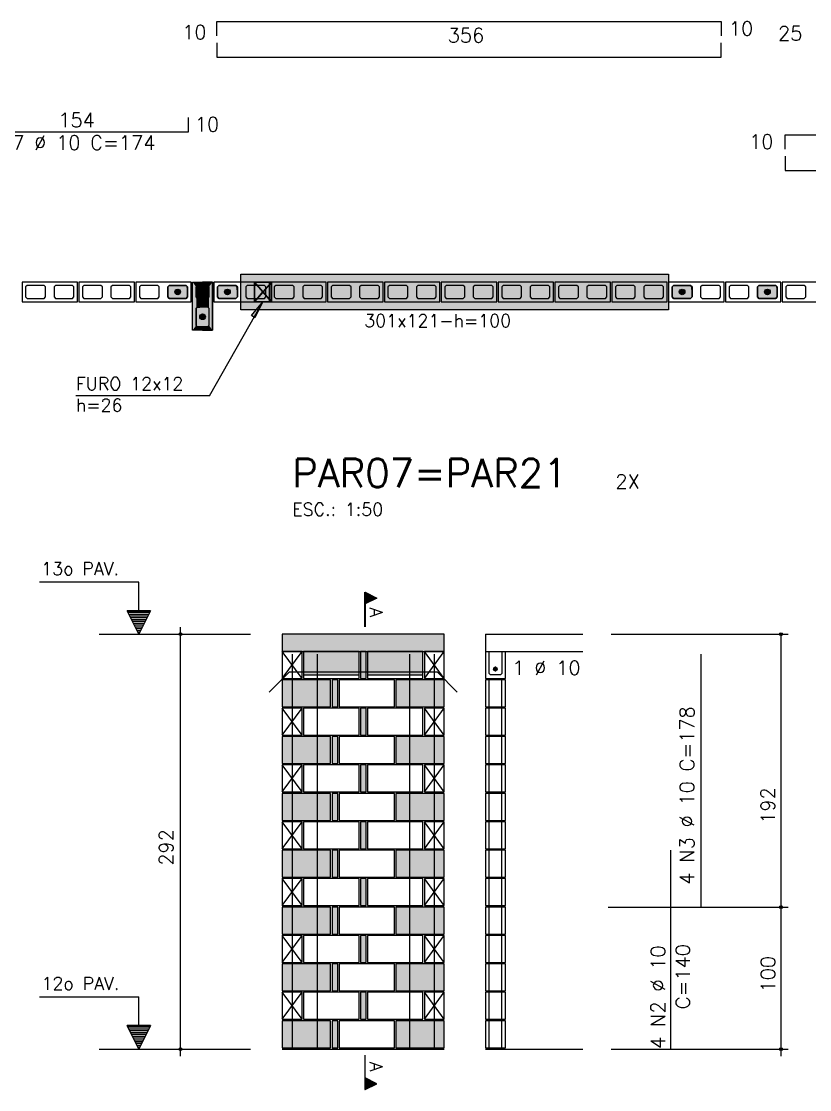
# Model space of a CAD drawing. Extents: x -1 to 122, y -1 to 61.
# Drawn here: x 46.67 to 57.77, y 28.28 to 43.32 of the extents above; entities that cross this region are included whole.
import ezdxf

# ---------------------------------------------------------------- set-up
doc = ezdxf.new("R2010")
doc.units = 0
doc.header["$MEASUREMENT"] = 0
for name, color, linetype in [('PENA_01', 1, 'CONTINUOUS'), ('PENA_02', 2, 'CONTINUOUS'), ('PENA_03', 3, 'CONTINUOUS'), ('PENA_05', 5, 'CONTINUOUS'), ('PENA_06', 6, 'CONTINUOUS'), ('PENA_09', 254, 'CONTINUOUS'), ('PENA_11', 252, 'CONTINUOUS'), ('PENA_21', 100, 'CONTINUOUS'), ('PENA_23', 50, 'CONTINUOUS'), ('PENA_25', 210, 'CONTINUOUS')]:
    doc.layers.add(name, color=color, linetype=linetype)
doc.styles.get("Standard").update_dxf_attribs({"font": 'ROMANS.SHX'})

msp = doc.modelspace()

# ---------------------------------------------------------------- linework, layer by layer
at = {"layer": 'PENA_01', "linetype": 'Continuous'}
for p, q in [((47.766, 34.688), (49.897, 34.688)), ((50.644, 34.118), (51.424, 34.118)), ((51.544, 34.118), (52.324, 34.118)), ((47.766, 28.848), (49.897, 28.848))]:
    msp.add_line(p, q, dxfattribs=at)
for points in [[(46.732, 39.438), (46.752, 39.418), (46.992, 39.418), (47.012, 39.438), (47.012, 39.578), (46.992, 39.598), (46.752, 39.598), (46.732, 39.578), (46.732, 39.438)], [(47.132, 39.438), (47.152, 39.418), (47.392, 39.418), (47.412, 39.438), (47.412, 39.578), (47.392, 39.598), (47.152, 39.598), (47.132, 39.578), (47.132, 39.438)], [(47.532, 39.438), (47.552, 39.418), (47.792, 39.418), (47.812, 39.438), (47.812, 39.578), (47.792, 39.598), (47.552, 39.598), (47.532, 39.578), (47.532, 39.438)], [(47.932, 39.438), (47.952, 39.418), (48.192, 39.418), (48.212, 39.438), (48.212, 39.578), (48.192, 39.598), (47.952, 39.598), (47.932, 39.578), (47.932, 39.438)], [(48.332, 39.438), (48.352, 39.418), (48.592, 39.418), (48.612, 39.438), (48.612, 39.578), (48.592, 39.598), (48.352, 39.598), (48.332, 39.578), (48.332, 39.438)], [(48.732, 39.438), (48.752, 39.418), (48.992, 39.418), (49.012, 39.438), (49.012, 39.578), (48.992, 39.598), (48.752, 39.598), (48.732, 39.578), (48.732, 39.438)], [(49.312, 39.578), (49.312, 39.438), (49.292, 39.418), (49.152, 39.418), (49.132, 39.438), (49.132, 39.578), (49.152, 39.598), (49.292, 39.598), (49.312, 39.578)], [(49.432, 39.438), (49.452, 39.418), (49.692, 39.418), (49.712, 39.438), (49.712, 39.578), (49.692, 39.598), (49.452, 39.598), (49.432, 39.578), (49.432, 39.438)], [(49.832, 39.438), (49.852, 39.418), (50.092, 39.418), (50.112, 39.438), (50.112, 39.578), (50.092, 39.598), (49.852, 39.598), (49.832, 39.578), (49.832, 39.438)], [(50.232, 39.438), (50.252, 39.418), (50.492, 39.418), (50.512, 39.438), (50.512, 39.578), (50.492, 39.598), (50.252, 39.598), (50.232, 39.578), (50.232, 39.438)], [(50.632, 39.438), (50.652, 39.418), (50.892, 39.418), (50.912, 39.438), (50.912, 39.578), (50.892, 39.598), (50.652, 39.598), (50.632, 39.578), (50.632, 39.438)], [(51.032, 39.438), (51.052, 39.418), (51.292, 39.418), (51.312, 39.438), (51.312, 39.578), (51.292, 39.598), (51.052, 39.598), (51.032, 39.578), (51.032, 39.438)], [(51.432, 39.438), (51.452, 39.418), (51.692, 39.418), (51.712, 39.438), (51.712, 39.578), (51.692, 39.598), (51.452, 39.598), (51.432, 39.578), (51.432, 39.438)], [(51.832, 39.438), (51.852, 39.418), (52.092, 39.418), (52.112, 39.438), (52.112, 39.578), (52.092, 39.598), (51.852, 39.598), (51.832, 39.578), (51.832, 39.438)], [(52.232, 39.438), (52.252, 39.418), (52.492, 39.418), (52.512, 39.438), (52.512, 39.578), (52.492, 39.598), (52.252, 39.598), (52.232, 39.578), (52.232, 39.438)], [(52.632, 39.438), (52.652, 39.418), (52.892, 39.418), (52.912, 39.438), (52.912, 39.578), (52.892, 39.598), (52.652, 39.598), (52.632, 39.578), (52.632, 39.438)], [(53.032, 39.438), (53.052, 39.418), (53.292, 39.418), (53.312, 39.438), (53.312, 39.578), (53.292, 39.598), (53.052, 39.598), (53.032, 39.578), (53.032, 39.438)], [(53.432, 39.438), (53.452, 39.418), (53.692, 39.418), (53.712, 39.438), (53.712, 39.578), (53.692, 39.598), (53.452, 39.598), (53.432, 39.578), (53.432, 39.438)], [(53.832, 39.438), (53.852, 39.418), (54.092, 39.418), (54.112, 39.438), (54.112, 39.578), (54.092, 39.598), (53.852, 39.598), (53.832, 39.578), (53.832, 39.438)], [(54.232, 39.438), (54.252, 39.418), (54.492, 39.418), (54.512, 39.438), (54.512, 39.578), (54.492, 39.598), (54.252, 39.598), (54.232, 39.578), (54.232, 39.438)], [(54.632, 39.438), (54.652, 39.418), (54.892, 39.418), (54.912, 39.438), (54.912, 39.578), (54.892, 39.598), (54.652, 39.598), (54.632, 39.578), (54.632, 39.438)], [(55.032, 39.438), (55.052, 39.418), (55.292, 39.418), (55.312, 39.438), (55.312, 39.578), (55.292, 39.598), (55.052, 39.598), (55.032, 39.578), (55.032, 39.438)], [(55.432, 39.438), (55.452, 39.418), (55.692, 39.418), (55.712, 39.438), (55.712, 39.578), (55.692, 39.598), (55.452, 39.598), (55.432, 39.578), (55.432, 39.438)], [(55.832, 39.438), (55.852, 39.418), (56.092, 39.418), (56.112, 39.438), (56.112, 39.578), (56.092, 39.598), (55.852, 39.598), (55.832, 39.578), (55.832, 39.438)], [(56.232, 39.438), (56.252, 39.418), (56.492, 39.418), (56.512, 39.438), (56.512, 39.578), (56.492, 39.598), (56.252, 39.598), (56.232, 39.578), (56.232, 39.438)], [(56.632, 39.438), (56.652, 39.418), (56.892, 39.418), (56.912, 39.438), (56.912, 39.578), (56.892, 39.598), (56.652, 39.598), (56.632, 39.578), (56.632, 39.438)], [(57.032, 39.438), (57.052, 39.418), (57.292, 39.418), (57.312, 39.438), (57.312, 39.578), (57.292, 39.598), (57.052, 39.598), (57.032, 39.578), (57.032, 39.438)], [(57.432, 39.438), (57.452, 39.418), (57.692, 39.418), (57.712, 39.438), (57.712, 39.578), (57.692, 39.598), (57.452, 39.598), (57.432, 39.578), (57.432, 39.438)], [(49.312, 39.278), (49.312, 39.038), (49.292, 39.018), (49.152, 39.018), (49.132, 39.038), (49.132, 39.278), (49.152, 39.298), (49.292, 39.298), (49.312, 39.278)]]:
    msp.add_lwpolyline(points, dxfattribs=at)
at = {"layer": 'PENA_02', "linetype": 'Continuous'}
for p, q in [((50.624, 34.448), (50.344, 34.448)), ((50.344, 34.448), (50.344, 34.068)), ((50.624, 34.068), (50.624, 34.448)), ((52.624, 34.448), (52.344, 34.448)), ((52.344, 34.448), (52.344, 34.068)), ((52.624, 34.068), (52.624, 34.448)), ((50.344, 34.068), (50.624, 34.068)), ((52.344, 34.068), (52.624, 34.068)), ((50.624, 33.648), (50.344, 33.648)), ((50.344, 33.648), (50.344, 33.268)), ((50.624, 33.268), (50.624, 33.648)), ((52.624, 33.648), (52.344, 33.648)), ((52.344, 33.648), (52.344, 33.268)), ((52.624, 33.268), (52.624, 33.648)), ((50.344, 33.268), (50.624, 33.268)), ((52.344, 33.268), (52.624, 33.268)), ((50.624, 32.848), (50.344, 32.848)), ((50.344, 32.848), (50.344, 32.468)), ((50.624, 32.468), (50.624, 32.848)), ((52.624, 32.848), (52.344, 32.848)), ((52.344, 32.848), (52.344, 32.468)), ((52.624, 32.468), (52.624, 32.848)), ((50.344, 32.468), (50.624, 32.468)), ((52.344, 32.468), (52.624, 32.468)), ((50.624, 32.048), (50.344, 32.048)), ((50.344, 32.048), (50.344, 31.668)), ((50.624, 31.668), (50.624, 32.048)), ((52.624, 32.048), (52.344, 32.048)), ((52.344, 32.048), (52.344, 31.668)), ((52.624, 31.668), (52.624, 32.048)), ((50.344, 31.668), (50.624, 31.668)), ((52.344, 31.668), (52.624, 31.668)), ((50.624, 31.248), (50.344, 31.248)), ((50.344, 31.248), (50.344, 30.868)), ((50.624, 30.868), (50.624, 31.248)), ((52.624, 31.248), (52.344, 31.248)), ((52.344, 31.248), (52.344, 30.868)), ((52.624, 30.868), (52.624, 31.248)), ((50.344, 30.868), (50.624, 30.868)), ((52.344, 30.868), (52.624, 30.868)), ((50.624, 30.448), (50.344, 30.448)), ((50.344, 30.448), (50.344, 30.068)), ((50.624, 30.068), (50.624, 30.448)), ((52.624, 30.448), (52.344, 30.448)), ((52.344, 30.448), (52.344, 30.068)), ((52.624, 30.068), (52.624, 30.448)), ((50.344, 30.068), (50.624, 30.068)), ((52.344, 30.068), (52.624, 30.068)), ((50.624, 29.648), (50.344, 29.648)), ((50.344, 29.648), (50.344, 29.268)), ((50.624, 29.268), (50.624, 29.648)), ((52.624, 29.648), (52.344, 29.648)), ((52.344, 29.648), (52.344, 29.268)), ((52.624, 29.268), (52.624, 29.648)), ((50.344, 29.268), (50.624, 29.268)), ((52.344, 29.268), (52.624, 29.268)), ((50.344, 28.848), (52.624, 28.848))]:
    msp.add_line(p, q, dxfattribs=at)
for points in [[(46.682, 39.368), (47.462, 39.368), (47.462, 39.648), (46.682, 39.648), (46.682, 39.368)], [(47.482, 39.368), (48.262, 39.368), (48.262, 39.648), (47.482, 39.648), (47.482, 39.368)], [(48.282, 39.368), (49.062, 39.368), (49.062, 39.648), (48.282, 39.648), (48.282, 39.368)], [(49.362, 39.648), (49.362, 38.968), (49.082, 38.968), (49.082, 39.648), (49.362, 39.648)], [(49.382, 39.368), (50.162, 39.368), (50.162, 39.648), (49.382, 39.648), (49.382, 39.368)], [(50.182, 39.368), (50.962, 39.368), (50.962, 39.648), (50.182, 39.648), (50.182, 39.368)], [(50.982, 39.368), (51.762, 39.368), (51.762, 39.648), (50.982, 39.648), (50.982, 39.368)], [(51.782, 39.368), (52.562, 39.368), (52.562, 39.648), (51.782, 39.648), (51.782, 39.368)], [(52.582, 39.368), (53.362, 39.368), (53.362, 39.648), (52.582, 39.648), (52.582, 39.368)], [(53.382, 39.368), (54.162, 39.368), (54.162, 39.648), (53.382, 39.648), (53.382, 39.368)], [(54.182, 39.368), (54.962, 39.368), (54.962, 39.648), (54.182, 39.648), (54.182, 39.368)], [(54.982, 39.368), (55.762, 39.368), (55.762, 39.648), (54.982, 39.648), (54.982, 39.368)], [(55.782, 39.368), (56.562, 39.368), (56.562, 39.648), (55.782, 39.648), (55.782, 39.368)], [(56.582, 39.368), (57.362, 39.368), (57.362, 39.648), (56.582, 39.648), (56.582, 39.368)], [(57.382, 39.368), (58.162, 39.368), (58.162, 39.648), (57.382, 39.648), (57.382, 39.368)], [(50.344, 34.448), (52.624, 34.448), (52.624, 34.688), (50.344, 34.688), (50.344, 34.448)], [(50.644, 34.068), (51.424, 34.068), (51.424, 34.448), (50.644, 34.448), (50.644, 34.068)], [(51.444, 34.068), (51.524, 34.068), (51.524, 34.448), (51.444, 34.448), (51.444, 34.068)], [(51.544, 34.068), (52.324, 34.068), (52.324, 34.448), (51.544, 34.448), (51.544, 34.068)], [(50.344, 33.668), (51.024, 33.668), (51.024, 34.048), (50.344, 34.048), (50.344, 33.668)], [(51.044, 33.668), (51.124, 33.668), (51.124, 34.048), (51.044, 34.048), (51.044, 33.668)], [(51.144, 33.668), (51.924, 33.668), (51.924, 34.048), (51.144, 34.048), (51.144, 33.668)], [(51.944, 33.668), (52.624, 33.668), (52.624, 34.048), (51.944, 34.048), (51.944, 33.668)], [(50.644, 33.268), (51.424, 33.268), (51.424, 33.648), (50.644, 33.648), (50.644, 33.268)], [(51.444, 33.268), (51.524, 33.268), (51.524, 33.648), (51.444, 33.648), (51.444, 33.268)], [(51.544, 33.268), (52.324, 33.268), (52.324, 33.648), (51.544, 33.648), (51.544, 33.268)], [(50.344, 32.868), (51.024, 32.868), (51.024, 33.248), (50.344, 33.248), (50.344, 32.868)], [(51.044, 32.868), (51.124, 32.868), (51.124, 33.248), (51.044, 33.248), (51.044, 32.868)], [(51.144, 32.868), (51.924, 32.868), (51.924, 33.248), (51.144, 33.248), (51.144, 32.868)], [(51.944, 32.868), (52.624, 32.868), (52.624, 33.248), (51.944, 33.248), (51.944, 32.868)], [(50.644, 32.468), (51.424, 32.468), (51.424, 32.848), (50.644, 32.848), (50.644, 32.468)], [(51.444, 32.468), (51.524, 32.468), (51.524, 32.848), (51.444, 32.848), (51.444, 32.468)], [(51.544, 32.468), (52.324, 32.468), (52.324, 32.848), (51.544, 32.848), (51.544, 32.468)], [(50.344, 32.068), (51.024, 32.068), (51.024, 32.448), (50.344, 32.448), (50.344, 32.068)], [(51.044, 32.068), (51.124, 32.068), (51.124, 32.448), (51.044, 32.448), (51.044, 32.068)], [(51.144, 32.068), (51.924, 32.068), (51.924, 32.448), (51.144, 32.448), (51.144, 32.068)], [(51.944, 32.068), (52.624, 32.068), (52.624, 32.448), (51.944, 32.448), (51.944, 32.068)], [(50.644, 31.668), (51.424, 31.668), (51.424, 32.048), (50.644, 32.048), (50.644, 31.668)], [(51.444, 31.668), (51.524, 31.668), (51.524, 32.048), (51.444, 32.048), (51.444, 31.668)], [(51.544, 31.668), (52.324, 31.668), (52.324, 32.048), (51.544, 32.048), (51.544, 31.668)], [(50.344, 31.268), (51.024, 31.268), (51.024, 31.648), (50.344, 31.648), (50.344, 31.268)], [(51.044, 31.268), (51.124, 31.268), (51.124, 31.648), (51.044, 31.648), (51.044, 31.268)], [(51.144, 31.268), (51.924, 31.268), (51.924, 31.648), (51.144, 31.648), (51.144, 31.268)], [(51.944, 31.268), (52.624, 31.268), (52.624, 31.648), (51.944, 31.648), (51.944, 31.268)], [(50.644, 30.868), (51.424, 30.868), (51.424, 31.248), (50.644, 31.248), (50.644, 30.868)], [(51.444, 30.868), (51.524, 30.868), (51.524, 31.248), (51.444, 31.248), (51.444, 30.868)], [(51.544, 30.868), (52.324, 30.868), (52.324, 31.248), (51.544, 31.248), (51.544, 30.868)], [(50.344, 30.468), (51.024, 30.468), (51.024, 30.848), (50.344, 30.848), (50.344, 30.468)], [(51.044, 30.468), (51.124, 30.468), (51.124, 30.848), (51.044, 30.848), (51.044, 30.468)], [(51.144, 30.468), (51.924, 30.468), (51.924, 30.848), (51.144, 30.848), (51.144, 30.468)], [(51.944, 30.468), (52.624, 30.468), (52.624, 30.848), (51.944, 30.848), (51.944, 30.468)], [(50.644, 30.068), (51.424, 30.068), (51.424, 30.448), (50.644, 30.448), (50.644, 30.068)], [(51.444, 30.068), (51.524, 30.068), (51.524, 30.448), (51.444, 30.448), (51.444, 30.068)], [(51.544, 30.068), (52.324, 30.068), (52.324, 30.448), (51.544, 30.448), (51.544, 30.068)], [(50.344, 29.668), (51.024, 29.668), (51.024, 30.048), (50.344, 30.048), (50.344, 29.668)], [(51.044, 29.668), (51.124, 29.668), (51.124, 30.048), (51.044, 30.048), (51.044, 29.668)], [(51.144, 29.668), (51.924, 29.668), (51.924, 30.048), (51.144, 30.048), (51.144, 29.668)], [(51.944, 29.668), (52.624, 29.668), (52.624, 30.048), (51.944, 30.048), (51.944, 29.668)], [(50.644, 29.268), (51.424, 29.268), (51.424, 29.648), (50.644, 29.648), (50.644, 29.268)], [(51.444, 29.268), (51.524, 29.268), (51.524, 29.648), (51.444, 29.648), (51.444, 29.268)], [(51.544, 29.268), (52.324, 29.268), (52.324, 29.648), (51.544, 29.648), (51.544, 29.268)], [(50.344, 28.868), (51.024, 28.868), (51.024, 29.248), (50.344, 29.248), (50.344, 28.868)], [(51.044, 28.868), (51.124, 28.868), (51.124, 29.248), (51.044, 29.248), (51.044, 28.868)], [(51.144, 28.868), (51.924, 28.868), (51.924, 29.248), (51.144, 29.248), (51.144, 28.868)], [(51.944, 28.868), (52.624, 28.868), (52.624, 29.248), (51.944, 29.248), (51.944, 28.868)]]:
    msp.add_lwpolyline(points, dxfattribs=at)
for centre, radius in [((48.912, 34.688), 0.02), ((48.912, 34.688), 0.01), ((57.364, 34.688), 0.02), ((57.364, 34.688), 0.01), ((57.364, 30.848), 0.02), ((57.364, 30.848), 0.01), ((48.912, 28.848), 0.02), ((48.912, 28.848), 0.01), ((57.364, 28.848), 0.02), ((57.364, 28.848), 0.01)]:
    msp.add_circle(centre, radius, dxfattribs=at)
at = {"layer": 'PENA_03', "linetype": 'Continuous'}
for p, q in [((49.951, 39.648), (50.191, 39.368)), ((50.191, 39.648), (49.951, 39.368)), ((50.192, 39.648), (49.952, 39.368)), ((50.192, 39.367), (49.952, 39.648)), ((49.952, 39.648), (50.192, 39.368)), ((50.192, 39.648), (49.952, 39.368)), ((49.318, 38.046), (50.072, 39.367)), ((49.318, 38.046), (47.439, 38.046)), ((48.325, 35.42), (46.925, 35.42)), ((48.325, 35.02), (48.325, 35.42)), ((48.326, 35.02), (48.326, 35.422)), ((51.508, 34.795), (51.508, 35.281)), ((51.508, 35.281), (51.674, 35.198)), ((51.509, 35.28), (51.509, 35.116)), ((51.509, 35.28), (51.673, 35.198)), ((51.673, 35.198), (51.509, 35.116)), ((51.674, 35.198), (51.509, 35.116)), ((51.521, 35.275), (51.521, 35.122)), ((51.534, 35.269), (51.534, 35.128)), ((51.547, 35.262), (51.547, 35.135)), ((51.559, 35.256), (51.559, 35.141)), ((51.572, 35.249), (51.572, 35.147)), ((51.585, 35.243), (51.585, 35.154)), ((51.598, 35.237), (51.598, 35.16)), ((51.61, 35.23), (51.61, 35.166)), ((51.623, 35.224), (51.623, 35.173)), ((51.636, 35.217), (51.636, 35.179)), ((51.649, 35.211), (51.649, 35.186)), ((51.661, 35.205), (51.661, 35.192)), ((51.509, 35.116), (51.509, 34.795)), ((48.326, 34.688), (48.16, 35.02)), ((48.16, 35.02), (48.325, 35.02)), ((48.326, 34.691), (48.162, 35.019)), ((48.489, 35.019), (48.162, 35.019)), ((48.479, 34.995), (48.172, 34.995)), ((48.466, 34.969), (48.185, 34.969)), ((48.453, 34.944), (48.198, 34.944)), ((48.44, 34.918), (48.211, 34.918)), ((48.491, 35.02), (48.326, 34.688)), ((48.326, 35.02), (48.491, 35.02)), ((48.489, 35.019), (48.326, 34.691)), ((48.428, 34.893), (48.223, 34.893)), ((48.415, 34.867), (48.236, 34.867)), ((48.402, 34.841), (48.249, 34.841)), ((48.389, 34.816), (48.262, 34.816)), ((48.377, 34.79), (48.274, 34.79)), ((48.364, 34.765), (48.287, 34.765)), ((48.912, 28.748), (48.912, 34.788)), ((48.351, 34.739), (48.3, 34.739)), ((48.338, 34.714), (48.313, 34.714)), ((53.204, 34.688), (53.204, 34.068)), ((53.204, 34.688), (54.575, 34.688)), ((54.975, 34.688), (57.464, 34.688)), ((57.364, 28.748), (57.364, 34.688)), ((50.344, 34.068), (50.624, 34.448)), ((50.624, 34.068), (50.344, 34.448)), ((52.344, 34.068), (52.624, 34.448)), ((52.624, 34.068), (52.344, 34.448)), ((53.204, 34.448), (54.575, 34.448)), ((53.254, 33.668), (53.254, 34.048)), ((53.434, 33.668), (53.434, 34.048)), ((50.344, 33.268), (50.624, 33.648)), ((50.624, 33.268), (50.344, 33.648)), ((52.344, 33.268), (52.624, 33.648)), ((52.624, 33.268), (52.344, 33.648)), ((53.254, 33.268), (53.254, 33.648)), ((53.434, 33.268), (53.434, 33.648)), ((53.254, 32.868), (53.254, 33.248)), ((53.434, 32.868), (53.434, 33.248)), ((50.344, 32.468), (50.624, 32.848)), ((50.624, 32.468), (50.344, 32.848)), ((52.344, 32.468), (52.624, 32.848)), ((52.624, 32.468), (52.344, 32.848)), ((53.254, 32.468), (53.254, 32.848)), ((53.434, 32.468), (53.434, 32.848)), ((53.254, 32.068), (53.254, 32.448)), ((53.434, 32.068), (53.434, 32.448)), ((50.344, 31.668), (50.624, 32.048)), ((50.624, 31.668), (50.344, 32.048)), ((52.344, 31.668), (52.624, 32.048)), ((52.624, 31.668), (52.344, 32.048)), ((53.254, 31.668), (53.254, 32.048)), ((53.434, 31.668), (53.434, 32.048)), ((53.254, 31.268), (53.254, 31.648)), ((53.434, 31.268), (53.434, 31.648)), ((50.344, 30.868), (50.624, 31.248)), ((50.624, 30.868), (50.344, 31.248)), ((52.344, 30.868), (52.624, 31.248)), ((52.624, 30.868), (52.344, 31.248)), ((53.254, 30.868), (53.254, 31.248)), ((53.434, 30.868), (53.434, 31.248)), ((53.254, 30.468), (53.254, 30.848)), ((53.434, 30.468), (53.434, 30.848)), ((54.933, 30.848), (57.464, 30.848)), ((50.344, 30.068), (50.624, 30.448)), ((50.624, 30.068), (50.344, 30.448)), ((52.344, 30.068), (52.624, 30.448)), ((52.624, 30.068), (52.344, 30.448)), ((53.254, 30.068), (53.254, 30.448)), ((53.434, 30.068), (53.434, 30.448)), ((53.254, 29.668), (53.254, 30.048)), ((53.434, 29.668), (53.434, 30.048)), ((50.344, 29.268), (50.624, 29.648)), ((50.624, 29.268), (50.344, 29.648)), ((52.344, 29.268), (52.624, 29.648)), ((52.624, 29.268), (52.344, 29.648)), ((53.254, 29.268), (53.254, 29.648)), ((53.434, 29.268), (53.434, 29.648)), ((48.325, 29.58), (46.925, 29.58)), ((48.325, 29.18), (48.325, 29.58)), ((48.326, 29.18), (48.326, 29.582)), ((48.326, 28.848), (48.16, 29.18)), ((48.16, 29.18), (48.325, 29.18)), ((48.326, 28.851), (48.162, 29.179)), ((48.489, 29.179), (48.162, 29.179)), ((48.491, 29.18), (48.326, 28.848)), ((48.326, 29.18), (48.491, 29.18)), ((48.489, 29.179), (48.326, 28.851)), ((53.254, 28.868), (53.254, 29.248)), ((53.434, 28.868), (53.434, 29.248)), ((48.479, 29.155), (48.172, 29.155)), ((48.466, 29.129), (48.185, 29.129)), ((48.453, 29.104), (48.198, 29.104)), ((48.44, 29.078), (48.211, 29.078)), ((48.428, 29.053), (48.223, 29.053)), ((48.415, 29.027), (48.236, 29.027)), ((48.402, 29.001), (48.249, 29.001)), ((48.389, 28.976), (48.262, 28.976)), ((48.377, 28.95), (48.274, 28.95)), ((48.364, 28.925), (48.287, 28.925)), ((48.351, 28.899), (48.3, 28.899)), ((48.338, 28.874), (48.313, 28.874)), ((51.508, 28.764), (51.508, 28.277)), ((51.509, 28.443), (51.509, 28.764)), ((53.204, 28.848), (54.575, 28.848)), ((54.975, 28.848), (57.464, 28.848)), ((51.674, 28.36), (51.509, 28.443)), ((51.509, 28.278), (51.509, 28.442)), ((51.673, 28.36), (51.509, 28.442)), ((51.521, 28.284), (51.521, 28.437)), ((51.534, 28.29), (51.534, 28.43)), ((51.508, 28.277), (51.674, 28.36)), ((51.509, 28.278), (51.673, 28.36)), ((51.547, 28.296), (51.547, 28.424)), ((51.559, 28.303), (51.559, 28.418)), ((51.572, 28.309), (51.572, 28.411)), ((51.585, 28.316), (51.585, 28.405)), ((51.598, 28.322), (51.598, 28.399)), ((51.61, 28.328), (51.61, 28.392)), ((51.623, 28.335), (51.623, 28.386)), ((51.636, 28.341), (51.636, 28.379)), ((51.649, 28.347), (51.649, 28.373)), ((51.661, 28.354), (51.661, 28.367))]:
    msp.add_line(p, q, dxfattribs=at)
for points in [[(49.012, 39.438), (48.992, 39.418), (48.752, 39.418), (48.732, 39.438), (48.732, 39.578), (48.752, 39.598), (48.992, 39.598), (49.012, 39.578), (49.012, 39.438)], [(49.292, 39.598), (49.312, 39.578), (49.312, 39.438), (49.292, 39.418), (49.152, 39.418), (49.132, 39.438), (49.132, 39.578), (49.152, 39.598), (49.292, 39.598)], [(49.712, 39.438), (49.692, 39.418), (49.452, 39.418), (49.432, 39.438), (49.432, 39.578), (49.452, 39.598), (49.692, 39.598), (49.712, 39.578), (49.712, 39.438)], [(49.951, 39.648), (50.191, 39.648), (50.191, 39.368), (49.951, 39.368), (49.951, 39.648)], [(49.952, 39.648), (50.192, 39.648), (50.192, 39.367), (49.952, 39.367), (49.952, 39.648)], [(49.952, 39.648), (50.192, 39.648), (50.192, 39.368), (49.952, 39.368), (49.952, 39.648)], [(56.112, 39.438), (56.092, 39.418), (55.852, 39.418), (55.832, 39.438), (55.832, 39.578), (55.852, 39.598), (56.092, 39.598), (56.112, 39.578), (56.112, 39.438)], [(57.312, 39.438), (57.292, 39.418), (57.052, 39.418), (57.032, 39.438), (57.032, 39.578), (57.052, 39.598), (57.292, 39.598), (57.312, 39.578), (57.312, 39.438)], [(49.292, 39.298), (49.312, 39.278), (49.312, 39.038), (49.292, 39.018), (49.152, 39.018), (49.132, 39.038), (49.132, 39.278), (49.152, 39.298), (49.292, 39.298)], [(50.072, 39.367), (49.957, 39.143), (49.909, 39.176), (50.072, 39.367)], [(53.204, 34.068), (53.484, 34.068), (53.484, 34.448)], [(53.434, 34.448), (53.434, 34.138), (53.414, 34.118), (53.274, 34.118), (53.254, 34.138), (53.254, 34.448)], [(53.369, 34.199), (53.367, 34.209), (53.36, 34.218), (53.351, 34.223), (53.341, 34.224), (53.331, 34.221), (53.324, 34.214), (53.319, 34.204), (53.319, 34.194), (53.324, 34.185), (53.331, 34.178), (53.341, 34.174), (53.351, 34.176), (53.36, 34.181), (53.367, 34.189), (53.369, 34.199)], [(53.204, 33.668), (53.484, 33.668), (53.484, 34.048), (53.204, 34.048), (53.204, 33.668)], [(53.204, 33.268), (53.484, 33.268), (53.484, 33.648), (53.204, 33.648), (53.204, 33.268)], [(53.204, 32.868), (53.484, 32.868), (53.484, 33.248), (53.204, 33.248), (53.204, 32.868)], [(53.204, 32.468), (53.484, 32.468), (53.484, 32.848), (53.204, 32.848), (53.204, 32.468)], [(53.204, 32.068), (53.484, 32.068), (53.484, 32.448), (53.204, 32.448), (53.204, 32.068)], [(53.204, 31.668), (53.484, 31.668), (53.484, 32.048), (53.204, 32.048), (53.204, 31.668)], [(53.204, 31.268), (53.484, 31.268), (53.484, 31.648), (53.204, 31.648), (53.204, 31.268)], [(53.204, 30.868), (53.484, 30.868), (53.484, 31.248), (53.204, 31.248), (53.204, 30.868)], [(53.204, 30.468), (53.484, 30.468), (53.484, 30.848), (53.204, 30.848), (53.204, 30.468)], [(53.204, 30.068), (53.484, 30.068), (53.484, 30.448), (53.204, 30.448), (53.204, 30.068)], [(53.204, 29.668), (53.484, 29.668), (53.484, 30.048), (53.204, 30.048), (53.204, 29.668)], [(53.204, 29.268), (53.484, 29.268), (53.484, 29.648), (53.204, 29.648), (53.204, 29.268)], [(53.204, 28.868), (53.484, 28.868), (53.484, 29.248), (53.204, 29.248), (53.204, 28.868)]]:
    msp.add_lwpolyline(points, dxfattribs=at)
for centre, radius in [((48.872, 39.508), 0.04), ((49.222, 39.508), 0.04), ((49.572, 39.508), 0.04), ((55.972, 39.508), 0.04), ((57.172, 39.508), 0.04), ((49.222, 39.158), 0.04), ((53.344, 34.199), 0.025)]:
    msp.add_circle(centre, radius, dxfattribs=at)
for points in [[(48.912, 39.508), (48.852, 39.543), (48.834, 39.522)], [(48.912, 39.508), (48.834, 39.522), (48.834, 39.494)], [(48.912, 39.508), (48.834, 39.494), (48.852, 39.473)], [(48.912, 39.508), (48.879, 39.547), (48.852, 39.543)], [(48.912, 39.508), (48.852, 39.473), (48.879, 39.469)], [(48.912, 39.508), (48.902, 39.534), (48.879, 39.547)], [(48.912, 39.508), (48.879, 39.469), (48.902, 39.482)], [(48.912, 39.508), (48.902, 39.482), (48.912, 39.508)], [(49.262, 39.508), (49.202, 39.543), (49.184, 39.522)], [(49.262, 39.508), (49.184, 39.522), (49.184, 39.494)], [(49.262, 39.508), (49.184, 39.494), (49.202, 39.473)], [(49.262, 39.508), (49.229, 39.547), (49.202, 39.543)], [(49.262, 39.508), (49.202, 39.473), (49.229, 39.469)], [(49.262, 39.508), (49.252, 39.534), (49.229, 39.547)], [(49.262, 39.508), (49.229, 39.469), (49.252, 39.482)], [(49.262, 39.508), (49.252, 39.482), (49.262, 39.508)], [(49.612, 39.508), (49.552, 39.543), (49.534, 39.522)], [(49.612, 39.508), (49.534, 39.522), (49.534, 39.494)], [(49.612, 39.508), (49.534, 39.494), (49.552, 39.473)], [(49.612, 39.508), (49.579, 39.547), (49.552, 39.543)], [(49.612, 39.508), (49.552, 39.473), (49.579, 39.469)], [(49.612, 39.508), (49.602, 39.534), (49.579, 39.547)], [(49.612, 39.508), (49.579, 39.469), (49.602, 39.482)], [(49.612, 39.508), (49.602, 39.482), (49.612, 39.508)], [(56.012, 39.508), (55.952, 39.543), (55.934, 39.522)], [(56.012, 39.508), (55.934, 39.522), (55.934, 39.494)], [(56.012, 39.508), (55.934, 39.494), (55.952, 39.473)], [(56.012, 39.508), (55.979, 39.547), (55.952, 39.543)], [(56.012, 39.508), (55.952, 39.473), (55.979, 39.469)], [(56.012, 39.508), (56.002, 39.534), (55.979, 39.547)], [(56.012, 39.508), (55.979, 39.469), (56.002, 39.482)], [(56.012, 39.508), (56.002, 39.482), (56.012, 39.508)], [(57.212, 39.508), (57.152, 39.543), (57.134, 39.522)], [(57.212, 39.508), (57.134, 39.522), (57.134, 39.494)], [(57.212, 39.508), (57.134, 39.494), (57.152, 39.473)], [(57.212, 39.508), (57.179, 39.547), (57.152, 39.543)], [(57.212, 39.508), (57.152, 39.473), (57.179, 39.469)], [(57.212, 39.508), (57.202, 39.534), (57.179, 39.547)], [(57.212, 39.508), (57.179, 39.469), (57.202, 39.482)], [(57.212, 39.508), (57.202, 39.482), (57.212, 39.508)], [(50.072, 39.367), (49.957, 39.143), (49.909, 39.176)], [(50.072, 39.367), (49.909, 39.176), (50.072, 39.367)], [(49.262, 39.158), (49.202, 39.193), (49.184, 39.172)], [(49.262, 39.158), (49.184, 39.172), (49.184, 39.144)], [(49.262, 39.158), (49.184, 39.144), (49.202, 39.123)], [(49.262, 39.158), (49.229, 39.197), (49.202, 39.193)], [(49.262, 39.158), (49.202, 39.123), (49.229, 39.119)], [(49.262, 39.158), (49.252, 39.184), (49.229, 39.197)], [(49.262, 39.158), (49.229, 39.119), (49.252, 39.132)], [(49.262, 39.158), (49.252, 39.132), (49.262, 39.158)], [(53.369, 34.199), (53.324, 34.214), (53.319, 34.204)], [(53.369, 34.199), (53.319, 34.204), (53.319, 34.194)], [(53.369, 34.199), (53.319, 34.194), (53.324, 34.185)], [(53.369, 34.199), (53.331, 34.221), (53.32, 34.208)], [(53.369, 34.199), (53.32, 34.208), (53.32, 34.191)], [(53.369, 34.199), (53.32, 34.191), (53.331, 34.178)], [(53.369, 34.199), (53.331, 34.221), (53.324, 34.214)], [(53.369, 34.199), (53.324, 34.185), (53.331, 34.178)], [(53.369, 34.199), (53.348, 34.224), (53.331, 34.221)], [(53.369, 34.199), (53.341, 34.224), (53.331, 34.221)], [(53.369, 34.199), (53.331, 34.178), (53.348, 34.175)], [(53.369, 34.199), (53.331, 34.178), (53.341, 34.174)], [(53.369, 34.199), (53.351, 34.223), (53.341, 34.224)], [(53.369, 34.199), (53.341, 34.174), (53.351, 34.176)], [(53.369, 34.199), (53.363, 34.215), (53.348, 34.224)], [(53.369, 34.199), (53.348, 34.175), (53.363, 34.183)], [(53.369, 34.199), (53.36, 34.218), (53.351, 34.223)], [(53.369, 34.199), (53.351, 34.176), (53.36, 34.181)], [(53.369, 34.199), (53.367, 34.209), (53.36, 34.218)], [(53.369, 34.199), (53.36, 34.181), (53.367, 34.189)], [(53.369, 34.199), (53.363, 34.183), (53.369, 34.199)], [(53.369, 34.199), (53.367, 34.189), (53.369, 34.199)]]:
    msp.add_solid(points, dxfattribs=at)
at = {"layer": 'PENA_05', "linetype": 'Continuous'}
for p, q in [((49.422, 43.114), (49.422, 43.314)), ((49.422, 43.314), (56.522, 43.314)), ((56.522, 43.314), (56.522, 43.114)), ((49.422, 43.014), (49.422, 42.814)), ((56.522, 42.814), (56.522, 43.014)), ((49.422, 42.814), (56.522, 42.814)), ((49.022, 41.764), (49.022, 41.964)), ((45.922, 41.764), (49.022, 41.764)), ((57.422, 41.52), (57.422, 41.72)), ((57.422, 41.72), (64.322, 41.72)), ((57.422, 41.42), (57.422, 41.22)), ((57.422, 41.22), (64.322, 41.22)), ((56.24, 30.845), (56.24, 34.408)), ((50.161, 33.875), (50.444, 34.158)), ((50.444, 34.158), (52.524, 34.158)), ((52.524, 34.158), (52.807, 33.875)), ((55.815, 28.848), (55.815, 31.648))]:
    msp.add_line(p, q, dxfattribs=at)
for points in [[(50.484, 34.408), (50.484, 28.848)], [(50.834, 34.408), (50.834, 28.848)], [(52.134, 34.408), (52.134, 28.848)], [(52.484, 34.408), (52.484, 28.848)]]:
    msp.add_lwpolyline(points, dxfattribs=at)
at = {"layer": 'PENA_09', "linetype": 'Continuous'}
for points in [[(50.071, 39.508), (50.192, 39.648), (49.952, 39.648), (50.071, 39.508)], [(49.952, 39.368), (50.071, 39.508), (49.952, 39.648), (49.952, 39.368)], [(50.192, 39.367), (50.192, 39.648), (50.071, 39.508), (50.192, 39.367)], [(50.071, 39.508), (49.952, 39.368), (49.952, 39.367), (50.192, 39.367), (50.071, 39.508)], [(50.644, 34.118), (51.424, 34.118), (51.424, 34.448), (50.644, 34.448), (50.644, 34.118)], [(51.544, 34.118), (52.324, 34.118), (52.324, 34.448), (51.544, 34.448), (51.544, 34.118)]]:
    msp.add_lwpolyline(points, dxfattribs=at)
for points in [[(50.071, 39.508), (50.192, 39.648), (49.952, 39.648)], [(50.071, 39.508), (49.952, 39.648), (50.071, 39.508)], [(49.952, 39.368), (50.071, 39.508), (49.952, 39.648)], [(49.952, 39.368), (49.952, 39.648), (49.952, 39.368)], [(50.192, 39.367), (50.192, 39.648), (50.071, 39.508)], [(50.071, 39.508), (49.952, 39.368), (49.952, 39.368)], [(50.071, 39.508), (49.952, 39.368), (50.192, 39.367)], [(50.192, 39.367), (50.071, 39.508), (50.192, 39.367)], [(50.071, 39.508), (50.192, 39.367), (50.071, 39.508)], [(50.644, 34.118), (51.424, 34.118), (51.424, 34.448)], [(50.644, 34.118), (51.424, 34.448), (50.644, 34.448)], [(50.644, 34.118), (50.644, 34.448), (50.644, 34.118)], [(51.544, 34.118), (52.324, 34.118), (52.324, 34.448)], [(51.544, 34.118), (52.324, 34.448), (51.544, 34.448)], [(51.544, 34.118), (51.544, 34.448), (51.544, 34.118)]]:
    msp.add_solid(points, dxfattribs=at)
at = {"layer": 'PENA_11', "linetype": 'Continuous'}
for points in [[(49.012, 39.438), (48.732, 39.578), (48.752, 39.598)], [(49.012, 39.438), (48.732, 39.438), (48.732, 39.578)], [(49.012, 39.438), (48.752, 39.598), (48.992, 39.598)], [(49.012, 39.438), (48.992, 39.598), (49.012, 39.578)], [(49.012, 39.438), (49.012, 39.578), (49.012, 39.438)], [(49.292, 39.598), (49.152, 39.418), (49.132, 39.438)], [(49.292, 39.598), (49.132, 39.438), (49.132, 39.578)], [(49.292, 39.598), (49.132, 39.578), (49.152, 39.598)], [(49.292, 39.598), (49.292, 39.418), (49.152, 39.418)], [(49.292, 39.598), (49.152, 39.598), (49.292, 39.598)], [(49.292, 39.598), (49.312, 39.578), (49.312, 39.438)], [(49.292, 39.598), (49.312, 39.438), (49.292, 39.418)], [(49.712, 39.438), (49.432, 39.578), (49.452, 39.598)], [(49.712, 39.438), (49.432, 39.438), (49.432, 39.578)], [(49.712, 39.438), (49.452, 39.598), (49.692, 39.598)], [(49.712, 39.438), (49.692, 39.598), (49.712, 39.578)], [(49.712, 39.438), (49.712, 39.578), (49.712, 39.438)], [(56.112, 39.438), (55.832, 39.578), (55.852, 39.598)], [(56.112, 39.438), (55.832, 39.438), (55.832, 39.578)], [(56.112, 39.438), (55.852, 39.598), (56.092, 39.598)], [(56.112, 39.438), (56.092, 39.598), (56.112, 39.578)], [(56.112, 39.438), (56.112, 39.578), (56.112, 39.438)], [(57.312, 39.438), (57.032, 39.578), (57.052, 39.598)], [(57.312, 39.438), (57.032, 39.438), (57.032, 39.578)], [(57.312, 39.438), (57.052, 39.598), (57.292, 39.598)], [(57.312, 39.438), (57.292, 39.598), (57.312, 39.578)], [(57.312, 39.438), (57.312, 39.578), (57.312, 39.438)], [(49.012, 39.438), (48.752, 39.418), (48.732, 39.438)], [(49.012, 39.438), (48.992, 39.418), (48.752, 39.418)], [(49.712, 39.438), (49.452, 39.418), (49.432, 39.438)], [(49.712, 39.438), (49.692, 39.418), (49.452, 39.418)], [(56.112, 39.438), (55.852, 39.418), (55.832, 39.438)], [(56.112, 39.438), (56.092, 39.418), (55.852, 39.418)], [(57.312, 39.438), (57.052, 39.418), (57.032, 39.438)], [(57.312, 39.438), (57.292, 39.418), (57.052, 39.418)], [(49.292, 39.298), (49.152, 39.018), (49.132, 39.038)], [(49.292, 39.298), (49.132, 39.038), (49.132, 39.278)], [(49.292, 39.298), (49.132, 39.278), (49.152, 39.298)], [(49.292, 39.298), (49.292, 39.018), (49.152, 39.018)], [(49.292, 39.298), (49.152, 39.298), (49.292, 39.298)], [(49.292, 39.298), (49.312, 39.278), (49.312, 39.038)], [(49.292, 39.298), (49.312, 39.038), (49.292, 39.018)], [(50.344, 34.448), (52.624, 34.448), (52.624, 34.688)], [(50.344, 34.448), (52.624, 34.688), (50.344, 34.688)], [(50.344, 34.448), (50.344, 34.688), (50.344, 34.448)]]:
    msp.add_solid(points, dxfattribs=at)
at = {"layer": 'PENA_21', "linetype": 'Continuous'}
for points in [[(49.222, 39.648), (49.222, 39.598), (49.152, 39.598), (49.132, 39.578), (49.132, 39.438), (49.152, 39.418), (49.222, 39.418), (49.222, 39.298), (49.152, 39.298), (49.132, 39.278), (49.132, 39.038), (49.152, 39.018), (49.222, 39.018), (49.222, 38.968), (49.082, 38.968), (49.082, 39.648), (49.222, 39.648)], [(49.222, 39.648), (49.222, 39.598), (49.292, 39.598), (49.312, 39.578), (49.312, 39.438), (49.292, 39.418), (49.222, 39.418), (49.222, 39.298), (49.292, 39.298), (49.312, 39.278), (49.312, 39.038), (49.292, 39.018), (49.222, 39.018), (49.222, 38.968), (49.362, 38.968), (49.362, 39.648), (49.222, 39.648)], [(50.344, 33.668), (51.024, 33.668), (51.024, 34.048), (50.344, 34.048), (50.344, 33.668)], [(51.944, 33.668), (52.624, 33.668), (52.624, 34.048), (51.944, 34.048), (51.944, 33.668)], [(50.344, 32.868), (51.024, 32.868), (51.024, 33.248), (50.344, 33.248), (50.344, 32.868)], [(51.944, 32.868), (52.624, 32.868), (52.624, 33.248), (51.944, 33.248), (51.944, 32.868)], [(50.344, 32.068), (51.024, 32.068), (51.024, 32.448), (50.344, 32.448), (50.344, 32.068)], [(51.944, 32.068), (52.624, 32.068), (52.624, 32.448), (51.944, 32.448), (51.944, 32.068)], [(50.344, 31.268), (51.024, 31.268), (51.024, 31.648), (50.344, 31.648), (50.344, 31.268)], [(51.944, 31.268), (52.624, 31.268), (52.624, 31.648), (51.944, 31.648), (51.944, 31.268)], [(50.344, 30.468), (51.024, 30.468), (51.024, 30.848), (50.344, 30.848), (50.344, 30.468)], [(51.944, 30.468), (52.624, 30.468), (52.624, 30.848), (51.944, 30.848), (51.944, 30.468)], [(50.344, 29.668), (51.024, 29.668), (51.024, 30.048), (50.344, 30.048), (50.344, 29.668)], [(51.944, 29.668), (52.624, 29.668), (52.624, 30.048), (51.944, 30.048), (51.944, 29.668)], [(50.344, 28.868), (51.024, 28.868), (51.024, 29.248), (50.344, 29.248), (50.344, 28.868)], [(51.944, 28.868), (52.624, 28.868), (52.624, 29.248), (51.944, 29.248), (51.944, 28.868)]]:
    msp.add_lwpolyline(points, dxfattribs=at)
for points in [[(49.152, 39.598), (49.132, 39.578), (49.082, 39.648)], [(49.152, 39.598), (49.082, 39.648), (49.222, 39.648)], [(49.082, 39.648), (49.132, 39.578), (49.082, 38.968)], [(49.082, 38.968), (49.132, 39.578), (49.132, 39.038)], [(49.132, 39.038), (49.132, 39.578), (49.132, 39.438)], [(49.152, 39.598), (49.222, 39.648), (49.222, 39.598)], [(49.362, 39.648), (49.222, 39.648), (49.292, 39.598)], [(49.292, 39.598), (49.222, 39.648), (49.222, 39.598)], [(49.312, 39.578), (49.362, 39.648), (49.292, 39.598)], [(49.362, 38.968), (49.362, 39.648), (49.312, 39.578)], [(49.312, 39.438), (49.362, 38.968), (49.312, 39.578)], [(49.132, 39.038), (49.132, 39.278), (49.132, 39.438)], [(49.152, 39.418), (49.132, 39.278), (49.132, 39.438)], [(49.152, 39.418), (49.152, 39.298), (49.132, 39.278)], [(49.222, 39.418), (49.152, 39.298), (49.152, 39.418)], [(49.222, 39.418), (49.222, 39.298), (49.152, 39.298)], [(49.222, 39.418), (49.292, 39.298), (49.292, 39.418)], [(49.222, 39.418), (49.222, 39.298), (49.292, 39.298)], [(49.292, 39.418), (49.312, 39.278), (49.312, 39.438)], [(49.292, 39.298), (49.312, 39.278), (49.292, 39.418)], [(49.312, 39.278), (49.362, 38.968), (49.312, 39.438)], [(49.312, 39.278), (49.312, 39.038), (49.362, 38.968)], [(49.152, 39.018), (49.082, 38.968), (49.132, 39.038)], [(49.222, 38.968), (49.082, 38.968), (49.152, 39.018)], [(49.222, 39.018), (49.222, 38.968), (49.152, 39.018)], [(49.292, 39.018), (49.222, 39.018), (49.362, 38.968)], [(49.222, 39.018), (49.222, 38.968), (49.362, 38.968)], [(49.312, 39.038), (49.292, 39.018), (49.362, 38.968)], [(50.344, 33.668), (51.024, 33.668), (51.024, 34.048)], [(50.344, 33.668), (51.024, 34.048), (50.344, 34.048)], [(50.344, 33.668), (50.344, 34.048), (50.344, 33.668)], [(51.944, 33.668), (52.624, 33.668), (52.624, 34.048)], [(51.944, 33.668), (52.624, 34.048), (51.944, 34.048)], [(51.944, 33.668), (51.944, 34.048), (51.944, 33.668)], [(50.344, 32.868), (51.024, 32.868), (51.024, 33.248)], [(50.344, 32.868), (51.024, 33.248), (50.344, 33.248)], [(50.344, 32.868), (50.344, 33.248), (50.344, 32.868)], [(51.944, 32.868), (52.624, 32.868), (52.624, 33.248)], [(51.944, 32.868), (52.624, 33.248), (51.944, 33.248)], [(51.944, 32.868), (51.944, 33.248), (51.944, 32.868)], [(50.344, 32.068), (51.024, 32.068), (51.024, 32.448)], [(50.344, 32.068), (51.024, 32.448), (50.344, 32.448)], [(50.344, 32.068), (50.344, 32.448), (50.344, 32.068)], [(51.944, 32.068), (52.624, 32.068), (52.624, 32.448)], [(51.944, 32.068), (52.624, 32.448), (51.944, 32.448)], [(51.944, 32.068), (51.944, 32.448), (51.944, 32.068)], [(50.344, 31.268), (51.024, 31.268), (51.024, 31.648)], [(50.344, 31.268), (51.024, 31.648), (50.344, 31.648)], [(50.344, 31.268), (50.344, 31.648), (50.344, 31.268)], [(51.944, 31.268), (52.624, 31.268), (52.624, 31.648)], [(51.944, 31.268), (52.624, 31.648), (51.944, 31.648)], [(51.944, 31.268), (51.944, 31.648), (51.944, 31.268)], [(50.344, 30.468), (51.024, 30.468), (51.024, 30.848)], [(50.344, 30.468), (51.024, 30.848), (50.344, 30.848)], [(50.344, 30.468), (50.344, 30.848), (50.344, 30.468)], [(51.944, 30.468), (52.624, 30.468), (52.624, 30.848)], [(51.944, 30.468), (52.624, 30.848), (51.944, 30.848)], [(51.944, 30.468), (51.944, 30.848), (51.944, 30.468)], [(50.344, 29.668), (51.024, 29.668), (51.024, 30.048)], [(50.344, 29.668), (51.024, 30.048), (50.344, 30.048)], [(50.344, 29.668), (50.344, 30.048), (50.344, 29.668)], [(51.944, 29.668), (52.624, 29.668), (52.624, 30.048)], [(51.944, 29.668), (52.624, 30.048), (51.944, 30.048)], [(51.944, 29.668), (51.944, 30.048), (51.944, 29.668)], [(50.344, 28.868), (51.024, 28.868), (51.024, 29.248)], [(50.344, 28.868), (51.024, 29.248), (50.344, 29.248)], [(50.344, 28.868), (50.344, 29.248), (50.344, 28.868)], [(51.944, 28.868), (52.624, 28.868), (52.624, 29.248)], [(51.944, 28.868), (52.624, 29.248), (51.944, 29.248)], [(51.944, 28.868), (51.944, 29.248), (51.944, 28.868)]]:
    msp.add_solid(points, dxfattribs=at)
at = {"layer": 'PENA_23', "linetype": 'Continuous'}
msp.add_lwpolyline([(49.762, 39.758), (55.782, 39.758), (55.782, 39.258), (49.762, 39.258), (49.762, 39.758)], dxfattribs=at)
msp.add_lwpolyline([(49.762, 39.758), (55.782, 39.758), (55.782, 39.258), (49.762, 39.258), (49.762, 39.758)], dxfattribs=at)
for points in [[(49.762, 39.758), (55.782, 39.758), (55.782, 39.258)], [(49.762, 39.758), (55.782, 39.258), (49.762, 39.258)], [(49.762, 39.758), (49.762, 39.258), (49.762, 39.758)], [(49.762, 39.758), (55.782, 39.758), (55.782, 39.258)], [(49.762, 39.758), (55.782, 39.258), (49.762, 39.258)], [(49.762, 39.758), (49.762, 39.258), (49.762, 39.758)]]:
    msp.add_solid(points, dxfattribs=at)
at = {"layer": 'PENA_25', "linetype": 'Continuous'}
for points in [[(51.524, 34.448), (51.444, 34.448), (51.444, 34.068), (51.524, 34.068), (51.524, 34.448)], [(51.124, 34.048), (51.044, 34.048), (51.044, 33.668), (51.124, 33.668), (51.124, 34.048)], [(51.524, 33.648), (51.444, 33.648), (51.444, 33.268), (51.524, 33.268), (51.524, 33.648)], [(51.124, 33.248), (51.044, 33.248), (51.044, 32.868), (51.124, 32.868), (51.124, 33.248)], [(51.524, 32.848), (51.444, 32.848), (51.444, 32.468), (51.524, 32.468), (51.524, 32.848)], [(51.124, 32.448), (51.044, 32.448), (51.044, 32.068), (51.124, 32.068), (51.124, 32.448)], [(51.524, 32.048), (51.444, 32.048), (51.444, 31.668), (51.524, 31.668), (51.524, 32.048)], [(51.124, 31.648), (51.044, 31.648), (51.044, 31.268), (51.124, 31.268), (51.124, 31.648)], [(51.524, 31.248), (51.444, 31.248), (51.444, 30.868), (51.524, 30.868), (51.524, 31.248)], [(51.124, 30.848), (51.044, 30.848), (51.044, 30.468), (51.124, 30.468), (51.124, 30.848)], [(51.524, 30.448), (51.444, 30.448), (51.444, 30.068), (51.524, 30.068), (51.524, 30.448)], [(51.124, 30.048), (51.044, 30.048), (51.044, 29.668), (51.124, 29.668), (51.124, 30.048)], [(51.524, 29.648), (51.444, 29.648), (51.444, 29.268), (51.524, 29.268), (51.524, 29.648)], [(51.124, 29.248), (51.044, 29.248), (51.044, 28.868), (51.124, 28.868), (51.124, 29.248)]]:
    msp.add_lwpolyline(points, dxfattribs=at)
for points in [[(51.524, 34.448), (51.444, 34.448), (51.444, 34.068)], [(51.524, 34.448), (51.444, 34.068), (51.524, 34.068)], [(51.524, 34.448), (51.524, 34.068), (51.524, 34.448)], [(51.124, 34.048), (51.044, 34.048), (51.044, 33.668)], [(51.124, 34.048), (51.044, 33.668), (51.124, 33.668)], [(51.124, 34.048), (51.124, 33.668), (51.124, 34.048)], [(51.524, 33.648), (51.444, 33.648), (51.444, 33.268)], [(51.524, 33.648), (51.444, 33.268), (51.524, 33.268)], [(51.524, 33.648), (51.524, 33.268), (51.524, 33.648)], [(51.124, 33.248), (51.044, 33.248), (51.044, 32.868)], [(51.124, 33.248), (51.044, 32.868), (51.124, 32.868)], [(51.124, 33.248), (51.124, 32.868), (51.124, 33.248)], [(51.524, 32.848), (51.444, 32.848), (51.444, 32.468)], [(51.524, 32.848), (51.444, 32.468), (51.524, 32.468)], [(51.524, 32.848), (51.524, 32.468), (51.524, 32.848)], [(51.124, 32.448), (51.044, 32.448), (51.044, 32.068)], [(51.124, 32.448), (51.044, 32.068), (51.124, 32.068)], [(51.124, 32.448), (51.124, 32.068), (51.124, 32.448)], [(51.524, 32.048), (51.444, 32.048), (51.444, 31.668)], [(51.524, 32.048), (51.444, 31.668), (51.524, 31.668)], [(51.524, 32.048), (51.524, 31.668), (51.524, 32.048)], [(51.124, 31.648), (51.044, 31.648), (51.044, 31.268)], [(51.124, 31.648), (51.044, 31.268), (51.124, 31.268)], [(51.124, 31.648), (51.124, 31.268), (51.124, 31.648)], [(51.524, 31.248), (51.444, 31.248), (51.444, 30.868)], [(51.524, 31.248), (51.444, 30.868), (51.524, 30.868)], [(51.524, 31.248), (51.524, 30.868), (51.524, 31.248)], [(51.124, 30.848), (51.044, 30.848), (51.044, 30.468)], [(51.124, 30.848), (51.044, 30.468), (51.124, 30.468)], [(51.124, 30.848), (51.124, 30.468), (51.124, 30.848)], [(51.524, 30.448), (51.444, 30.448), (51.444, 30.068)], [(51.524, 30.448), (51.444, 30.068), (51.524, 30.068)], [(51.524, 30.448), (51.524, 30.068), (51.524, 30.448)], [(51.124, 30.048), (51.044, 30.048), (51.044, 29.668)], [(51.124, 30.048), (51.044, 29.668), (51.124, 29.668)], [(51.124, 30.048), (51.124, 29.668), (51.124, 30.048)], [(51.524, 29.648), (51.444, 29.648), (51.444, 29.268)], [(51.524, 29.648), (51.444, 29.268), (51.524, 29.268)], [(51.524, 29.648), (51.524, 29.268), (51.524, 29.648)], [(51.124, 29.248), (51.044, 29.248), (51.044, 28.868)], [(51.124, 29.248), (51.044, 28.868), (51.124, 28.868)], [(51.124, 29.248), (51.124, 28.868), (51.124, 29.248)]]:
    msp.add_solid(points, dxfattribs=at)

# ---------------------------------------------------------------- texts
at = {"layer": 'PENA_02', "linetype": 'Continuous'}
msp.add_text('2X', height=0.2, dxfattribs=at).set_placement((55.032, 36.74))
at = {"layer": 'PENA_03', "linetype": 'Continuous'}
for s, height, p in [('10', 0.2, (56.63, 43.118)), ('10', 0.2, (48.934, 43.066)), ('356', 0.2, (52.672, 43.022)), ('25', 0.2, (57.322, 43.05)), ('154', 0.2, (47.192, 41.829)), ('10', 0.2, (49.112, 41.769)), ('1 N17 %%c 10 C=174', 0.2, (45.875, 41.51)), ('10', 0.2, (56.914, 41.524)), ('301x121-h=100', 0.18, (51.498, 39.014)), ('FURO 12x12', 0.18, (47.439, 38.126)), ('h=26', 0.18, (47.439, 37.824)), ('ESC.: 1:50', 0.18, (50.484, 36.358)), ('13o PAV.', 0.18, (46.951, 35.522)), ('1 %%c 10', 0.2, (53.582, 34.116)), ('12o PAV.', 0.18, (46.955, 29.682))]:
    msp.add_text(s, height=height, dxfattribs=at).set_placement(p)
for s, height, rotation, p in [('A', 0.18, 270, (51.575, 35.063)), ('4 N3 %%c 10 C=178', 0.2, 90, (56.141, 31.163)), ('192', 0.2, 90, (57.279, 32.02)), ('292', 0.2, 90, (48.81, 31.43)), ('4 N2 %%c 10', 0.2, 90, (55.733, 28.851)), ('C=140', 0.2, 90, (56.082, 29.41)), ('100', 0.2, 90, (57.28, 29.645)), ('A', 0.18, 270, (51.575, 28.667))]:
    msp.add_text(s, height=height, rotation=rotation, dxfattribs=at).set_placement(p)
at = {"layer": 'PENA_06', "linetype": 'Continuous'}
msp.add_text('PAR07=PAR21', height=0.4, dxfattribs=at).set_placement((50.484, 36.758))

doc.saveas('drawing.dxf')
